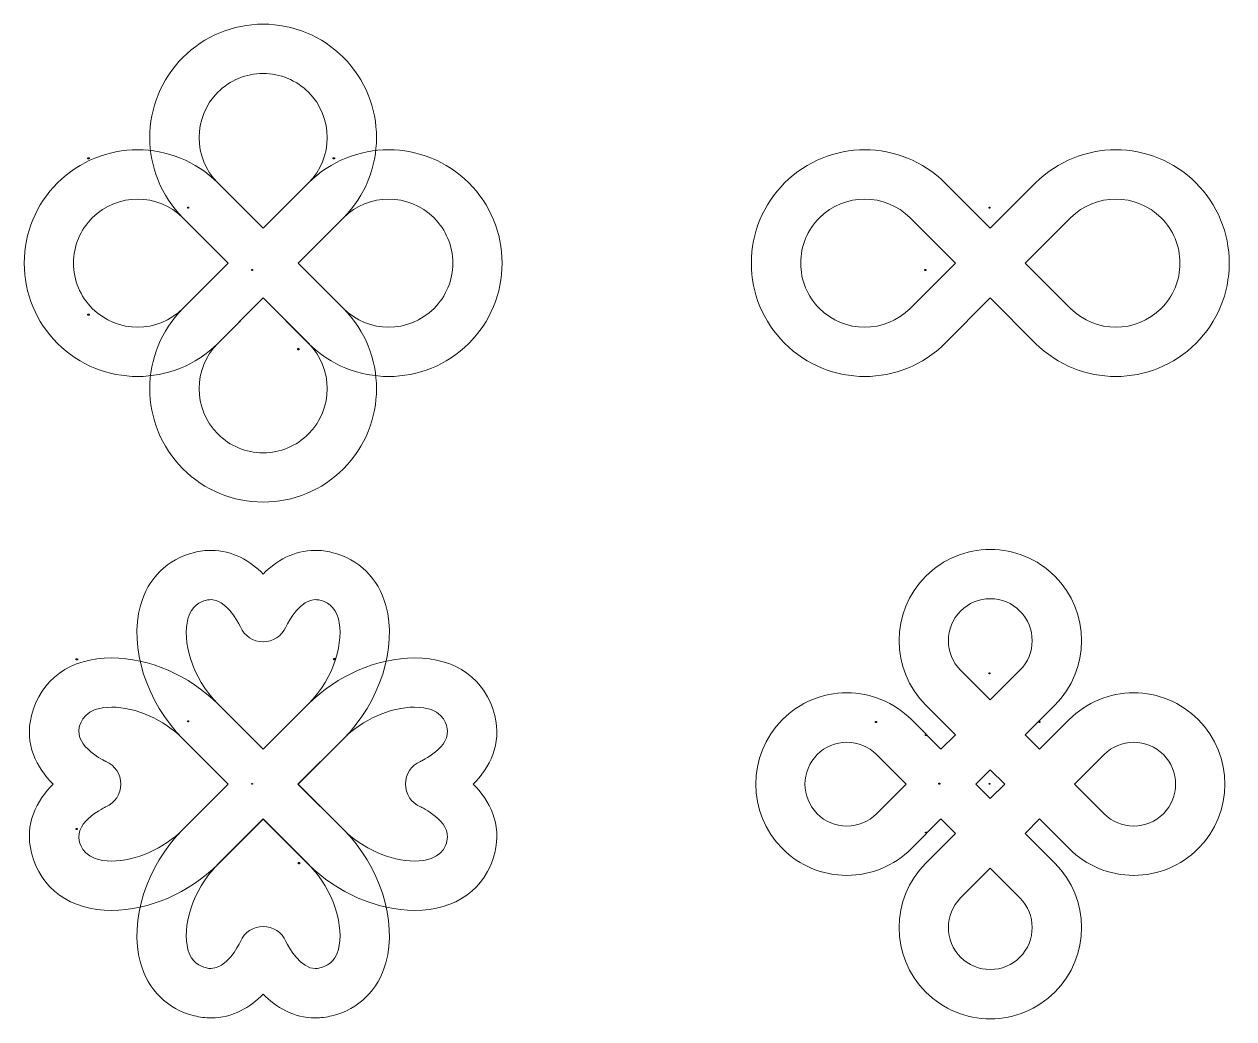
# Model space of a CAD drawing. Header units: millimetres. Extents: x -230 to 239, y -168 to 169.
# Drawn here: x -220.3 to 35.1, y -46.1 to 163.9 of the extents above; entities that cross this region are included whole.
import ezdxf

# ---------------------------------------------------------------- set-up
doc = ezdxf.new("R2010")
doc.units = ezdxf.units.MM
doc.header["$MEASUREMENT"] = 0
doc.header["$XCLIPFRAME"] = 0
doc.layers.add('Katman 1', color=7, linetype='Continuous')
picture_1 = doc.add_image_def('image1.bmp', size_in_pixel=(968, 968))
picture_2 = doc.add_image_def('image2.bmp', size_in_pixel=(968, 968))
picture_3 = doc.add_image_def('image3.bmp', size_in_pixel=(1241, 1035))
picture_4 = doc.add_image_def('image4.bmp', size_in_pixel=(1242, 1036))
picture_5 = doc.add_image_def('image5.bmp', size_in_pixel=(1242, 1036))
picture_6 = doc.add_image_def('image6.bmp', size_in_pixel=(1036, 1242))
picture_7 = doc.add_image_def('image7.bmp', size_in_pixel=(968, 968))
picture_8 = doc.add_image_def('image8.bmp', size_in_pixel=(968, 968))
picture_9 = doc.add_image_def('image15.bmp', size_in_pixel=(968, 968))
picture_10 = doc.add_image_def('image16.bmp', size_in_pixel=(968, 968))
picture_11 = doc.add_image_def('image17.bmp', size_in_pixel=(1412, 1225))
picture_12 = doc.add_image_def('image18.bmp', size_in_pixel=(1412, 1225))
picture_13 = doc.add_image_def('image19.bmp', size_in_pixel=(1412, 1225))
picture_14 = doc.add_image_def('image20.bmp', size_in_pixel=(1225, 1412))
picture_15 = doc.add_image_def('image47.bmp', size_in_pixel=(958, 958))
picture_16 = doc.add_image_def('image48.bmp', size_in_pixel=(958, 958))
picture_17 = doc.add_image_def('image49.bmp', size_in_pixel=(758, 758))
picture_18 = doc.add_image_def('image50.bmp', size_in_pixel=(758, 758))
picture_19 = doc.add_image_def('image51.bmp', size_in_pixel=(958, 958))
picture_20 = doc.add_image_def('image52.bmp', size_in_pixel=(958, 958))
picture_21 = doc.add_image_def('image53.bmp', size_in_pixel=(958, 958))
picture_22 = doc.add_image_def('image54.bmp', size_in_pixel=(958, 958))
picture_23 = doc.add_image_def('image55.bmp', size_in_pixel=(958, 958))
picture_24 = doc.add_image_def('image56.bmp', size_in_pixel=(958, 958))

msp = doc.modelspace()

# ---------------------------------------------------------------- linework, layer by layer
at = {"layer": 'Katman 1', "color": 250, "lineweight": 9}
for points, knots in [([(-162.48, 113.49), (-162.48, 113.49), (-152.91, 123.06), (-152.91, 123.06), (-152.91, 123.06), (-143.57, 132.4), (-143.57, 147.59), (-152.91, 156.93), (-152.91, 156.93), (-157.43, 161.46), (-163.45, 163.95), (-169.84, 163.95), (-169.84, 163.95), (-176.24, 163.95), (-182.25, 161.46), (-186.78, 156.93), (-186.78, 156.93), (-196.12, 147.59), (-196.12, 132.4), (-186.78, 123.06), (-186.78, 123.06), (-186.78, 123.06), (-177.21, 113.49), (-177.21, 113.49), (-177.21, 113.49), (-177.21, 113.49), (-186.78, 103.92), (-186.78, 103.92), (-186.78, 103.92), (-196.12, 94.58), (-196.12, 79.39), (-186.78, 70.05), (-186.78, 70.05), (-182.25, 65.52), (-176.24, 63.03), (-169.84, 63.03), (-169.84, 63.03), (-163.45, 63.03), (-157.43, 65.52), (-152.91, 70.05), (-152.91, 70.05), (-143.57, 79.39), (-143.57, 94.58), (-152.91, 103.92), (-152.91, 103.92), (-152.91, 103.92), (-162.48, 113.49), (-162.48, 113.49)], [0, 0, 0, 0, 0.076923, 0.076923, 0.076923, 0.076923, 0.153846, 0.153846, 0.153846, 0.153846, 0.230769, 0.230769, 0.230769, 0.230769, 0.307692, 0.307692, 0.307692, 0.307692, 0.384615, 0.384615, 0.384615, 0.384615, 0.461538, 0.461538, 0.461538, 0.461538, 0.538462, 0.538462, 0.538462, 0.538462, 0.615385, 0.615385, 0.615385, 0.615385, 0.692308, 0.692308, 0.692308, 0.692308, 0.769231, 0.769231, 0.769231, 0.769231, 0.846154, 0.846154, 0.846154, 0.846154, 1, 1, 1, 1]), ([(-179.42, 130.43), (-179.42, 130.43), (-179.42, 130.43), (-179.42, 130.43), (-179.42, 130.43), (-184.69, 135.7), (-184.69, 144.29), (-179.42, 149.57), (-179.42, 149.57), (-176.86, 152.13), (-173.46, 153.53), (-169.84, 153.53), (-169.84, 153.53), (-166.23, 153.53), (-162.83, 152.13), (-160.27, 149.57), (-160.27, 149.57), (-154.99, 144.29), (-154.99, 135.7), (-160.27, 130.42), (-160.27, 130.42), (-160.27, 130.42), (-169.84, 120.85), (-169.84, 120.85), (-169.84, 120.85), (-169.84, 120.85), (-179.42, 130.43), (-179.42, 130.43)], [0, 0, 0, 0, 0.125, 0.125, 0.125, 0.125, 0.25, 0.25, 0.25, 0.25, 0.375, 0.375, 0.375, 0.375, 0.5, 0.5, 0.5, 0.5, 0.625, 0.625, 0.625, 0.625, 0.75, 0.75, 0.75, 0.75, 1, 1, 1, 1]), ([(-169.84, 120.85), (-169.84, 120.85), (-179.41, 130.43), (-179.41, 130.43), (-179.41, 130.43), (-188.75, 139.76), (-203.95, 139.76), (-213.28, 130.42), (-213.28, 130.42), (-217.81, 125.9), (-220.3, 119.89), (-220.3, 113.49), (-220.3, 113.49), (-220.3, 107.09), (-217.81, 101.08), (-213.28, 96.55), (-213.28, 96.55), (-203.95, 87.22), (-188.75, 87.22), (-179.42, 96.55), (-179.42, 96.55), (-179.42, 96.55), (-169.84, 106.13), (-169.84, 106.13), (-169.84, 106.13), (-169.84, 106.13), (-160.27, 96.55), (-160.27, 96.55), (-160.27, 96.55), (-150.93, 87.22), (-135.74, 87.22), (-126.4, 96.55), (-126.4, 96.55), (-121.88, 101.08), (-119.39, 107.09), (-119.39, 113.49), (-119.39, 113.49), (-119.39, 119.89), (-121.88, 125.9), (-126.4, 130.42), (-126.4, 130.42), (-135.74, 139.76), (-150.93, 139.76), (-160.27, 130.43), (-160.27, 130.43), (-160.27, 130.43), (-169.84, 120.85), (-169.84, 120.85)], [0, 0, 0, 0, 0.076923, 0.076923, 0.076923, 0.076923, 0.153846, 0.153846, 0.153846, 0.153846, 0.230769, 0.230769, 0.230769, 0.230769, 0.307692, 0.307692, 0.307692, 0.307692, 0.384615, 0.384615, 0.384615, 0.384615, 0.461538, 0.461538, 0.461538, 0.461538, 0.538462, 0.538462, 0.538462, 0.538462, 0.615385, 0.615385, 0.615385, 0.615385, 0.692308, 0.692308, 0.692308, 0.692308, 0.769231, 0.769231, 0.769231, 0.769231, 0.846154, 0.846154, 0.846154, 0.846154, 1, 1, 1, 1]), ([(-16.28, 106.13), (-16.28, 106.13), (-6.71, 96.55), (-6.71, 96.55), (-6.71, 96.55), (2.63, 87.22), (17.83, 87.22), (27.17, 96.56), (27.17, 96.56), (31.69, 101.08), (34.18, 107.09), (34.18, 113.49), (34.18, 113.49), (34.18, 119.89), (31.69, 125.9), (27.16, 130.43), (27.16, 130.43), (17.83, 139.76), (2.63, 139.76), (-6.7, 130.43), (-6.7, 130.43), (-6.7, 130.43), (-16.28, 120.85), (-16.28, 120.85), (-16.28, 120.85), (-16.28, 120.85), (-25.85, 130.43), (-25.85, 130.43), (-25.85, 130.43), (-35.19, 139.76), (-50.38, 139.76), (-59.72, 130.43), (-59.72, 130.43), (-64.24, 125.9), (-66.73, 119.89), (-66.73, 113.49), (-66.73, 113.49), (-66.73, 107.09), (-64.24, 101.08), (-59.72, 96.56), (-59.72, 96.56), (-50.38, 87.22), (-35.19, 87.22), (-25.85, 96.55), (-25.85, 96.55), (-25.85, 96.55), (-16.28, 106.13), (-16.28, 106.13)], [0, 0, 0, 0, 0.076923, 0.076923, 0.076923, 0.076923, 0.153846, 0.153846, 0.153846, 0.153846, 0.230769, 0.230769, 0.230769, 0.230769, 0.307692, 0.307692, 0.307692, 0.307692, 0.384615, 0.384615, 0.384615, 0.384615, 0.461538, 0.461538, 0.461538, 0.461538, 0.538462, 0.538462, 0.538462, 0.538462, 0.615385, 0.615385, 0.615385, 0.615385, 0.692308, 0.692308, 0.692308, 0.692308, 0.769231, 0.769231, 0.769231, 0.769231, 0.846154, 0.846154, 0.846154, 0.846154, 1, 1, 1, 1]), ([(-16.28, 106.13), (-16.28, 106.13), (-6.71, 96.55), (-6.71, 96.55), (-6.71, 96.55), (2.63, 87.22), (17.83, 87.22), (27.17, 96.56), (27.17, 96.56), (31.69, 101.08), (34.18, 107.09), (34.18, 113.49), (34.18, 113.49), (34.18, 119.89), (31.69, 125.9), (27.16, 130.43), (27.16, 130.43), (17.83, 139.76), (2.63, 139.76), (-6.7, 130.43), (-6.7, 130.43), (-6.7, 130.43), (-16.28, 120.85), (-16.28, 120.85), (-16.28, 120.85), (-16.28, 120.85), (-25.85, 130.43), (-25.85, 130.43), (-25.85, 130.43), (-35.19, 139.76), (-50.38, 139.76), (-59.72, 130.43), (-59.72, 130.43), (-64.24, 125.9), (-66.73, 119.89), (-66.73, 113.49), (-66.73, 113.49), (-66.73, 107.09), (-64.24, 101.08), (-59.72, 96.56), (-59.72, 96.56), (-50.38, 87.22), (-35.19, 87.22), (-25.85, 96.55), (-25.85, 96.55), (-25.85, 96.55), (-16.28, 106.13), (-16.28, 106.13)], [0, 0, 0, 0, 0.076923, 0.076923, 0.076923, 0.076923, 0.153846, 0.153846, 0.153846, 0.153846, 0.230769, 0.230769, 0.230769, 0.230769, 0.307692, 0.307692, 0.307692, 0.307692, 0.384615, 0.384615, 0.384615, 0.384615, 0.461538, 0.461538, 0.461538, 0.461538, 0.538462, 0.538462, 0.538462, 0.538462, 0.615385, 0.615385, 0.615385, 0.615385, 0.692308, 0.692308, 0.692308, 0.692308, 0.769231, 0.769231, 0.769231, 0.769231, 0.846154, 0.846154, 0.846154, 0.846154, 1, 1, 1, 1]), ([(-186.78, 103.92), (-186.78, 103.92), (-186.78, 103.92), (-186.78, 103.92), (-186.78, 103.92), (-192.06, 98.64), (-200.64, 98.64), (-205.92, 103.92), (-205.92, 103.92), (-208.48, 106.47), (-209.89, 109.87), (-209.89, 113.49), (-209.89, 113.49), (-209.89, 117.11), (-208.48, 120.5), (-205.92, 123.06), (-205.92, 123.06), (-200.64, 128.34), (-192.06, 128.34), (-186.78, 123.06), (-186.78, 123.06), (-186.78, 123.06), (-177.21, 113.49), (-177.21, 113.49), (-177.21, 113.49), (-177.21, 113.49), (-186.78, 103.92), (-186.78, 103.92)], [0, 0, 0, 0, 0.125, 0.125, 0.125, 0.125, 0.25, 0.25, 0.25, 0.25, 0.375, 0.375, 0.375, 0.375, 0.5, 0.5, 0.5, 0.5, 0.625, 0.625, 0.625, 0.625, 0.75, 0.75, 0.75, 0.75, 1, 1, 1, 1]), ([(-133.76, 123.06), (-133.76, 123.06), (-133.76, 123.06), (-133.76, 123.06), (-133.76, 123.06), (-131.21, 120.5), (-129.8, 117.11), (-129.8, 113.49), (-129.8, 113.49), (-129.8, 109.87), (-131.21, 106.47), (-133.76, 103.92), (-133.76, 103.92), (-139.04, 98.64), (-147.63, 98.64), (-152.91, 103.92), (-152.91, 103.92), (-152.91, 103.92), (-161.8, 112.82), (-161.8, 112.82), (-161.8, 112.82), (-161.8, 112.82), (-162.48, 113.49), (-162.48, 113.49), (-162.48, 113.49), (-162.48, 113.49), (-152.91, 123.06), (-152.91, 123.06), (-152.91, 123.06), (-147.63, 128.34), (-139.04, 128.34), (-133.76, 123.06)], [0, 0, 0, 0, 0.111111, 0.111111, 0.111111, 0.111111, 0.222222, 0.222222, 0.222222, 0.222222, 0.333333, 0.333333, 0.333333, 0.333333, 0.444444, 0.444444, 0.444444, 0.444444, 0.555556, 0.555556, 0.555556, 0.555556, 0.666667, 0.666667, 0.666667, 0.666667, 0.777778, 0.777778, 0.777778, 0.777778, 1, 1, 1, 1]), ([(-52.36, 103.92), (-52.36, 103.92), (-52.36, 103.92), (-52.36, 103.92), (-52.36, 103.92), (-54.91, 106.48), (-56.32, 109.87), (-56.32, 113.49), (-56.32, 113.49), (-56.32, 117.11), (-54.91, 120.51), (-52.36, 123.06), (-52.36, 123.06), (-47.08, 128.34), (-38.49, 128.34), (-33.21, 123.06), (-33.21, 123.06), (-33.21, 123.06), (-24.32, 114.16), (-24.32, 114.16), (-24.32, 114.16), (-24.32, 114.16), (-23.64, 113.49), (-23.64, 113.49), (-23.64, 113.49), (-23.64, 113.49), (-33.21, 103.92), (-33.21, 103.92), (-33.21, 103.92), (-38.49, 98.64), (-47.08, 98.64), (-52.36, 103.92)], [0, 0, 0, 0, 0.111111, 0.111111, 0.111111, 0.111111, 0.222222, 0.222222, 0.222222, 0.222222, 0.333333, 0.333333, 0.333333, 0.333333, 0.444444, 0.444444, 0.444444, 0.444444, 0.555556, 0.555556, 0.555556, 0.555556, 0.666667, 0.666667, 0.666667, 0.666667, 0.777778, 0.777778, 0.777778, 0.777778, 1, 1, 1, 1]), ([(-52.36, 103.92), (-52.36, 103.92), (-52.36, 103.92), (-52.36, 103.92), (-52.36, 103.92), (-54.91, 106.48), (-56.32, 109.87), (-56.32, 113.49), (-56.32, 113.49), (-56.32, 117.11), (-54.91, 120.51), (-52.36, 123.06), (-52.36, 123.06), (-47.08, 128.34), (-38.49, 128.34), (-33.21, 123.06), (-33.21, 123.06), (-33.21, 123.06), (-24.32, 114.16), (-24.32, 114.16), (-24.32, 114.16), (-24.32, 114.16), (-23.64, 113.49), (-23.64, 113.49), (-23.64, 113.49), (-23.64, 113.49), (-33.21, 103.92), (-33.21, 103.92), (-33.21, 103.92), (-38.49, 98.64), (-47.08, 98.64), (-52.36, 103.92)], [0, 0, 0, 0, 0.111111, 0.111111, 0.111111, 0.111111, 0.222222, 0.222222, 0.222222, 0.222222, 0.333333, 0.333333, 0.333333, 0.333333, 0.444444, 0.444444, 0.444444, 0.444444, 0.555556, 0.555556, 0.555556, 0.555556, 0.666667, 0.666667, 0.666667, 0.666667, 0.777778, 0.777778, 0.777778, 0.777778, 1, 1, 1, 1]), ([(0.66, 123.06), (0.66, 123.06), (0.66, 123.06), (0.66, 123.06), (0.66, 123.06), (5.94, 128.34), (14.52, 128.34), (19.8, 123.06), (19.8, 123.06), (22.36, 120.51), (23.77, 117.11), (23.77, 113.49), (23.77, 113.49), (23.77, 109.87), (22.36, 106.48), (19.8, 103.92), (19.8, 103.92), (14.52, 98.64), (5.94, 98.64), (0.66, 103.92), (0.66, 103.92), (0.66, 103.92), (-8.91, 113.49), (-8.91, 113.49), (-8.91, 113.49), (-8.91, 113.49), (0.66, 123.06), (0.66, 123.06)], [0, 0, 0, 0, 0.125, 0.125, 0.125, 0.125, 0.25, 0.25, 0.25, 0.25, 0.375, 0.375, 0.375, 0.375, 0.5, 0.5, 0.5, 0.5, 0.625, 0.625, 0.625, 0.625, 0.75, 0.75, 0.75, 0.75, 1, 1, 1, 1]), ([(0.66, 123.06), (0.66, 123.06), (0.66, 123.06), (0.66, 123.06), (0.66, 123.06), (5.94, 128.34), (14.52, 128.34), (19.8, 123.06), (19.8, 123.06), (22.36, 120.51), (23.77, 117.11), (23.77, 113.49), (23.77, 113.49), (23.77, 109.87), (22.36, 106.48), (19.8, 103.92), (19.8, 103.92), (14.52, 98.64), (5.94, 98.64), (0.66, 103.92), (0.66, 103.92), (0.66, 103.92), (-8.91, 113.49), (-8.91, 113.49), (-8.91, 113.49), (-8.91, 113.49), (0.66, 123.06), (0.66, 123.06)], [0, 0, 0, 0, 0.125, 0.125, 0.125, 0.125, 0.25, 0.25, 0.25, 0.25, 0.375, 0.375, 0.375, 0.375, 0.5, 0.5, 0.5, 0.5, 0.625, 0.625, 0.625, 0.625, 0.75, 0.75, 0.75, 0.75, 1, 1, 1, 1]), ([(-160.27, 77.41), (-160.27, 77.41), (-160.27, 77.41), (-160.27, 77.41), (-160.27, 77.41), (-162.83, 74.85), (-166.23, 73.45), (-169.84, 73.45), (-169.84, 73.45), (-173.46, 73.45), (-176.86, 74.85), (-179.42, 77.41), (-179.42, 77.41), (-184.69, 82.69), (-184.69, 91.28), (-179.42, 96.55), (-179.42, 96.55), (-179.42, 96.55), (-170.52, 105.45), (-170.52, 105.45), (-170.52, 105.45), (-170.52, 105.45), (-169.84, 106.13), (-169.84, 106.13), (-169.84, 106.13), (-169.84, 106.13), (-160.27, 96.56), (-160.27, 96.56), (-160.27, 96.56), (-154.99, 91.28), (-154.99, 82.69), (-160.27, 77.41)], [0, 0, 0, 0, 0.111111, 0.111111, 0.111111, 0.111111, 0.222222, 0.222222, 0.222222, 0.222222, 0.333333, 0.333333, 0.333333, 0.333333, 0.444444, 0.444444, 0.444444, 0.444444, 0.555556, 0.555556, 0.555556, 0.555556, 0.666667, 0.666667, 0.666667, 0.666667, 0.777778, 0.777778, 0.777778, 0.777778, 1, 1, 1, 1]), ([(-162.47, 3.47), (-162.47, 3.47), (-152.9, 13.05), (-152.9, 13.05), (-152.9, 13.05), (-145.17, 20.78), (-141.48, 32.34), (-143.93, 41.17), (-143.93, 41.17), (-145.53, 46.98), (-149.58, 50.96), (-155.32, 52.4), (-155.32, 52.4), (-156.49, 52.7), (-157.68, 52.84), (-158.84, 52.84), (-158.84, 52.84), (-163.4, 52.84), (-167.11, 50.6), (-169.84, 47.83), (-169.84, 47.83), (-172.58, 50.6), (-176.28, 52.84), (-180.84, 52.84), (-180.84, 52.84), (-182.01, 52.84), (-183.2, 52.7), (-184.37, 52.4), (-184.37, 52.4), (-190.11, 50.96), (-194.15, 46.98), (-195.76, 41.17), (-195.76, 41.17), (-198.21, 32.34), (-194.51, 20.78), (-186.79, 13.05), (-186.79, 13.05), (-186.79, 13.05), (-177.21, 3.47), (-177.21, 3.47), (-177.21, 3.47), (-177.21, 3.47), (-186.79, -6.1), (-186.79, -6.1), (-186.79, -6.1), (-194.51, -13.83), (-198.21, -25.39), (-195.76, -34.23), (-195.76, -34.23), (-194.15, -40.03), (-190.11, -44.02), (-184.37, -45.45), (-184.37, -45.45), (-183.2, -45.75), (-182.01, -45.9), (-180.84, -45.9), (-180.84, -45.9), (-176.28, -45.9), (-172.58, -43.65), (-169.84, -40.88), (-169.84, -40.88), (-167.11, -43.65), (-163.4, -45.9), (-158.84, -45.9), (-158.84, -45.9), (-157.68, -45.9), (-156.49, -45.75), (-155.32, -45.45), (-155.32, -45.45), (-149.58, -44.02), (-145.53, -40.03), (-143.93, -34.23), (-143.93, -34.23), (-141.48, -25.39), (-145.17, -13.83), (-152.9, -6.1), (-152.9, -6.1), (-152.9, -6.1), (-162.47, 3.47), (-162.47, 3.47)], [0, 0, 0, 0, 0.047619, 0.047619, 0.047619, 0.047619, 0.095238, 0.095238, 0.095238, 0.095238, 0.142857, 0.142857, 0.142857, 0.142857, 0.190476, 0.190476, 0.190476, 0.190476, 0.238095, 0.238095, 0.238095, 0.238095, 0.285714, 0.285714, 0.285714, 0.285714, 0.333333, 0.333333, 0.333333, 0.333333, 0.380952, 0.380952, 0.380952, 0.380952, 0.428571, 0.428571, 0.428571, 0.428571, 0.47619, 0.47619, 0.47619, 0.47619, 0.52381, 0.52381, 0.52381, 0.52381, 0.571429, 0.571429, 0.571429, 0.571429, 0.619048, 0.619048, 0.619048, 0.619048, 0.666667, 0.666667, 0.666667, 0.666667, 0.714286, 0.714286, 0.714286, 0.714286, 0.761905, 0.761905, 0.761905, 0.761905, 0.809524, 0.809524, 0.809524, 0.809524, 0.857143, 0.857143, 0.857143, 0.857143, 0.904762, 0.904762, 0.904762, 0.904762, 1, 1, 1, 1]), ([(-16.28, -46.08), (-21.42, -46.08), (-26.26, -44.08), (-29.9, -40.44), (-29.9, -40.44), (-37.41, -32.93), (-37.41, -20.71), (-29.9, -13.2), (-29.9, -13.2), (-29.9, -13.2), (-23.64, -6.94), (-23.64, -6.94), (-23.64, -6.94), (-23.64, -6.94), (-26.69, -3.89), (-26.69, -3.89), (-26.69, -3.89), (-26.69, -3.89), (-32.95, -10.15), (-32.95, -10.15), (-32.95, -10.15), (-36.59, -13.79), (-41.43, -15.79), (-46.57, -15.79), (-46.57, -15.79), (-51.72, -15.79), (-56.55, -13.79), (-60.19, -10.15), (-60.19, -10.15), (-67.7, -2.64), (-67.7, 9.58), (-60.19, 17.09), (-60.19, 17.09), (-56.55, 20.73), (-51.71, 22.74), (-46.57, 22.74), (-46.57, 22.74), (-41.42, 22.74), (-36.59, 20.73), (-32.95, 17.1), (-32.95, 17.1), (-32.95, 17.1), (-26.69, 10.84), (-26.69, 10.84), (-26.69, 10.84), (-26.69, 10.84), (-23.64, 13.89), (-23.64, 13.89), (-23.64, 13.89), (-23.64, 13.89), (-29.9, 20.15), (-29.9, 20.15), (-29.9, 20.15), (-37.41, 27.66), (-37.41, 39.88), (-29.9, 47.39), (-29.9, 47.39), (-26.26, 51.03), (-21.42, 53.03), (-16.28, 53.03), (-16.28, 53.03), (-11.13, 53.03), (-6.29, 51.03), (-2.66, 47.39), (-2.66, 47.39), (4.86, 39.88), (4.86, 27.66), (-2.65, 20.15), (-2.65, 20.15), (-2.65, 20.15), (-8.91, 13.89), (-8.91, 13.89), (-8.91, 13.89), (-8.91, 13.89), (-5.87, 10.84), (-5.87, 10.84), (-5.87, 10.84), (-5.87, 10.84), (0.39, 17.1), (0.39, 17.1), (0.39, 17.1), (4.03, 20.73), (8.87, 22.74), (14.02, 22.74), (14.02, 22.74), (19.16, 22.74), (24, 20.73), (27.64, 17.09), (27.64, 17.09), (35.15, 9.58), (35.15, -2.64), (27.64, -10.15), (27.64, -10.15), (24, -13.79), (19.16, -15.79), (14.02, -15.79), (14.02, -15.79), (8.87, -15.79), (4.03, -13.79), (0.39, -10.15), (0.39, -10.15), (0.39, -10.15), (-5.86, -3.89), (-5.86, -3.89), (-5.86, -3.89), (-5.86, -3.89), (-8.91, -6.94), (-8.91, -6.94), (-8.91, -6.94), (-8.91, -6.94), (-2.65, -13.2), (-2.65, -13.2), (-2.65, -13.2), (4.86, -20.71), (4.86, -32.93), (-2.66, -40.44), (-2.66, -40.44), (-6.29, -44.08), (-11.13, -46.08), (-16.28, -46.08)], [0, 0, 0, 0, 0.032258, 0.032258, 0.032258, 0.032258, 0.064516, 0.064516, 0.064516, 0.064516, 0.096774, 0.096774, 0.096774, 0.096774, 0.129032, 0.129032, 0.129032, 0.129032, 0.16129, 0.16129, 0.16129, 0.16129, 0.193548, 0.193548, 0.193548, 0.193548, 0.225806, 0.225806, 0.225806, 0.225806, 0.258065, 0.258065, 0.258065, 0.258065, 0.290323, 0.290323, 0.290323, 0.290323, 0.322581, 0.322581, 0.322581, 0.322581, 0.354839, 0.354839, 0.354839, 0.354839, 0.387097, 0.387097, 0.387097, 0.387097, 0.419355, 0.419355, 0.419355, 0.419355, 0.451613, 0.451613, 0.451613, 0.451613, 0.483871, 0.483871, 0.483871, 0.483871, 0.516129, 0.516129, 0.516129, 0.516129, 0.548387, 0.548387, 0.548387, 0.548387, 0.580645, 0.580645, 0.580645, 0.580645, 0.612903, 0.612903, 0.612903, 0.612903, 0.645161, 0.645161, 0.645161, 0.645161, 0.677419, 0.677419, 0.677419, 0.677419, 0.709677, 0.709677, 0.709677, 0.709677, 0.741935, 0.741935, 0.741935, 0.741935, 0.774194, 0.774194, 0.774194, 0.774194, 0.806452, 0.806452, 0.806452, 0.806452, 0.83871, 0.83871, 0.83871, 0.83871, 0.870968, 0.870968, 0.870968, 0.870968, 0.903226, 0.903226, 0.903226, 0.903226, 0.935484, 0.935484, 0.935484, 0.935484, 1, 1, 1, 1]), ([(-179.42, 20.41), (-179.42, 20.41), (-179.42, 20.41), (-179.42, 20.41), (-179.42, 20.41), (-184.95, 25.94), (-186.97, 33.9), (-185.73, 38.39), (-185.73, 38.39), (-184.94, 41.22), (-183.13, 41.98), (-181.84, 42.3), (-181.84, 42.3), (-181.49, 42.39), (-181.16, 42.43), (-180.84, 42.43), (-180.84, 42.43), (-177.85, 42.43), (-175.28, 38.15), (-174.63, 36.67), (-174.63, 36.67), (-173.81, 34.77), (-171.94, 33.54), (-169.87, 33.53), (-169.87, 33.53), (-167.78, 33.49), (-165.9, 34.75), (-165.07, 36.65), (-165.07, 36.65), (-164.41, 38.15), (-161.84, 42.43), (-158.84, 42.43), (-158.84, 42.43), (-158.53, 42.43), (-158.19, 42.39), (-157.85, 42.3), (-157.85, 42.3), (-156.55, 41.98), (-154.74, 41.22), (-153.96, 38.39), (-153.96, 38.39), (-152.72, 33.9), (-154.73, 25.94), (-160.26, 20.41), (-160.26, 20.41), (-160.26, 20.41), (-169.84, 10.83), (-169.84, 10.83), (-169.84, 10.83), (-169.84, 10.83), (-179.42, 20.41), (-179.42, 20.41)], [0, 0, 0, 0, 0.071429, 0.071429, 0.071429, 0.071429, 0.142857, 0.142857, 0.142857, 0.142857, 0.214286, 0.214286, 0.214286, 0.214286, 0.285714, 0.285714, 0.285714, 0.285714, 0.357143, 0.357143, 0.357143, 0.357143, 0.428571, 0.428571, 0.428571, 0.428571, 0.5, 0.5, 0.5, 0.5, 0.571429, 0.571429, 0.571429, 0.571429, 0.642857, 0.642857, 0.642857, 0.642857, 0.714286, 0.714286, 0.714286, 0.714286, 0.785714, 0.785714, 0.785714, 0.785714, 0.857143, 0.857143, 0.857143, 0.857143, 1, 1, 1, 1]), ([(-16.28, 42.62), (-16.28, 42.62), (-16.28, 42.62), (-16.28, 42.62), (-16.28, 42.62), (-18.64, 42.62), (-20.86, 41.7), (-22.54, 40.03), (-22.54, 40.03), (-25.99, 36.57), (-25.99, 30.96), (-22.54, 27.51), (-22.54, 27.51), (-22.54, 27.51), (-16.28, 21.25), (-16.28, 21.25), (-16.28, 21.25), (-16.28, 21.25), (-10.02, 27.51), (-10.02, 27.51), (-10.02, 27.51), (-6.57, 30.96), (-6.57, 36.57), (-10.02, 40.03), (-10.02, 40.03), (-11.69, 41.7), (-13.91, 42.62), (-16.28, 42.62)], [0, 0, 0, 0, 0.125, 0.125, 0.125, 0.125, 0.25, 0.25, 0.25, 0.25, 0.375, 0.375, 0.375, 0.375, 0.5, 0.5, 0.5, 0.5, 0.625, 0.625, 0.625, 0.625, 0.75, 0.75, 0.75, 0.75, 1, 1, 1, 1]), ([(-120.92, 18), (-122.82, 25.6), (-129.15, 30.13), (-137.86, 30.13), (-137.86, 30.13), (-145.69, 30.13), (-154.28, 26.41), (-160.27, 20.42), (-160.27, 20.42), (-160.27, 20.42), (-169.84, 10.84), (-169.84, 10.84), (-169.84, 10.84), (-169.84, 10.84), (-179.42, 20.42), (-179.42, 20.42), (-179.42, 20.42), (-185.41, 26.41), (-194, 30.13), (-201.83, 30.13), (-201.83, 30.13), (-210.54, 30.13), (-216.87, 25.6), (-218.77, 18), (-218.77, 18), (-220.31, 11.85), (-217.66, 6.91), (-214.18, 3.47), (-214.18, 3.47), (-217.66, 0.04), (-220.31, -4.9), (-218.77, -11.05), (-218.77, -11.05), (-216.87, -18.65), (-210.54, -23.19), (-201.83, -23.19), (-201.83, -23.19), (-201.83, -23.19), (-201.83, -23.19), (-201.83, -23.19), (-201.83, -23.19), (-194, -23.19), (-185.41, -19.46), (-179.42, -13.47), (-179.42, -13.47), (-179.42, -13.47), (-169.84, -3.9), (-169.84, -3.9), (-169.84, -3.9), (-169.84, -3.9), (-160.27, -13.47), (-160.27, -13.47), (-160.27, -13.47), (-154.28, -19.46), (-145.69, -23.19), (-137.86, -23.19), (-137.86, -23.19), (-129.15, -23.19), (-122.82, -18.65), (-120.92, -11.05), (-120.92, -11.05), (-119.38, -4.9), (-122.03, 0.04), (-125.5, 3.47), (-125.5, 3.47), (-122.03, 6.91), (-119.38, 11.85), (-120.92, 18)], [0, 0, 0, 0, 0.055556, 0.055556, 0.055556, 0.055556, 0.111111, 0.111111, 0.111111, 0.111111, 0.166667, 0.166667, 0.166667, 0.166667, 0.222222, 0.222222, 0.222222, 0.222222, 0.277778, 0.277778, 0.277778, 0.277778, 0.333333, 0.333333, 0.333333, 0.333333, 0.388889, 0.388889, 0.388889, 0.388889, 0.444444, 0.444444, 0.444444, 0.444444, 0.5, 0.5, 0.5, 0.5, 0.555556, 0.555556, 0.555556, 0.555556, 0.611111, 0.611111, 0.611111, 0.611111, 0.666667, 0.666667, 0.666667, 0.666667, 0.722222, 0.722222, 0.722222, 0.722222, 0.777778, 0.777778, 0.777778, 0.777778, 0.833333, 0.833333, 0.833333, 0.833333, 0.888889, 0.888889, 0.888889, 0.888889, 1, 1, 1, 1]), ([(-186.78, -6.11), (-186.78, -6.11), (-186.78, -6.11), (-186.78, -6.11), (-186.78, -6.11), (-190.83, -10.16), (-196.74, -12.77), (-201.83, -12.77), (-201.83, -12.77), (-207.61, -12.77), (-208.41, -9.57), (-208.67, -8.52), (-208.67, -8.52), (-209.72, -4.32), (-203.08, -1.33), (-203.04, -1.31), (-203.04, -1.31), (-201.13, -0.49), (-199.89, 1.39), (-199.89, 3.47), (-199.89, 3.47), (-199.89, 5.56), (-201.13, 7.44), (-203.04, 8.26), (-203.04, 8.26), (-203.11, 8.29), (-209.71, 11.32), (-208.67, 15.47), (-208.67, 15.47), (-208.41, 16.52), (-207.61, 19.72), (-201.83, 19.72), (-201.83, 19.72), (-196.74, 19.72), (-190.83, 17.1), (-186.78, 13.05), (-186.78, 13.05), (-186.78, 13.05), (-177.2, 3.47), (-177.2, 3.47), (-177.2, 3.47), (-177.2, 3.47), (-186.78, -6.11), (-186.78, -6.11)], [0, 0, 0, 0, 0.083333, 0.083333, 0.083333, 0.083333, 0.166667, 0.166667, 0.166667, 0.166667, 0.25, 0.25, 0.25, 0.25, 0.333333, 0.333333, 0.333333, 0.333333, 0.416667, 0.416667, 0.416667, 0.416667, 0.5, 0.5, 0.5, 0.5, 0.583333, 0.583333, 0.583333, 0.583333, 0.666667, 0.666667, 0.666667, 0.666667, 0.75, 0.75, 0.75, 0.75, 0.833333, 0.833333, 0.833333, 0.833333, 1, 1, 1, 1]), ([(-136.64, -1.31), (-136.64, -1.31), (-136.64, -1.31), (-136.64, -1.31), (-136.64, -1.31), (-136.58, -1.34), (-129.98, -4.37), (-131.02, -8.52), (-131.02, -8.52), (-131.28, -9.57), (-132.08, -12.77), (-137.86, -12.77), (-137.86, -12.77), (-142.95, -12.77), (-148.86, -10.16), (-152.91, -6.11), (-152.91, -6.11), (-152.91, -6.11), (-162.49, 3.47), (-162.49, 3.47), (-162.49, 3.47), (-162.49, 3.47), (-152.91, 13.05), (-152.91, 13.05), (-152.91, 13.05), (-148.86, 17.1), (-142.95, 19.72), (-137.86, 19.72), (-137.86, 19.72), (-132.08, 19.72), (-131.28, 16.52), (-131.02, 15.47), (-131.02, 15.47), (-129.96, 11.27), (-136.6, 8.28), (-136.64, 8.26), (-136.64, 8.26), (-138.56, 7.44), (-139.8, 5.56), (-139.8, 3.47), (-139.8, 3.47), (-139.8, 1.39), (-138.56, -0.49), (-136.64, -1.31)], [0, 0, 0, 0, 0.083333, 0.083333, 0.083333, 0.083333, 0.166667, 0.166667, 0.166667, 0.166667, 0.25, 0.25, 0.25, 0.25, 0.333333, 0.333333, 0.333333, 0.333333, 0.416667, 0.416667, 0.416667, 0.416667, 0.5, 0.5, 0.5, 0.5, 0.583333, 0.583333, 0.583333, 0.583333, 0.666667, 0.666667, 0.666667, 0.666667, 0.75, 0.75, 0.75, 0.75, 0.833333, 0.833333, 0.833333, 0.833333, 1, 1, 1, 1]), ([(-46.57, 12.32), (-46.57, 12.32), (-46.57, 12.32), (-46.57, 12.32), (-46.57, 12.32), (-48.93, 12.32), (-51.16, 11.4), (-52.83, 9.73), (-52.83, 9.73), (-56.28, 6.28), (-56.28, 0.67), (-52.83, -2.79), (-52.83, -2.79), (-51.16, -4.46), (-48.93, -5.38), (-46.57, -5.38), (-46.57, -5.38), (-44.21, -5.38), (-41.98, -4.46), (-40.31, -2.79), (-40.31, -2.79), (-40.31, -2.79), (-34.05, 3.47), (-34.05, 3.47), (-34.05, 3.47), (-34.05, 3.47), (-40.31, 9.73), (-40.31, 9.73), (-40.31, 9.73), (-41.98, 11.4), (-44.2, 12.32), (-46.57, 12.32)], [0, 0, 0, 0, 0.111111, 0.111111, 0.111111, 0.111111, 0.222222, 0.222222, 0.222222, 0.222222, 0.333333, 0.333333, 0.333333, 0.333333, 0.444444, 0.444444, 0.444444, 0.444444, 0.555556, 0.555556, 0.555556, 0.555556, 0.666667, 0.666667, 0.666667, 0.666667, 0.777778, 0.777778, 0.777778, 0.777778, 1, 1, 1, 1]), ([(1.5, 3.47), (1.5, 3.47), (1.5, 3.47), (1.5, 3.47), (1.5, 3.47), (1.5, 3.47), (7.76, -2.79), (7.76, -2.79), (7.76, -2.79), (9.43, -4.46), (11.65, -5.38), (14.02, -5.38), (14.02, -5.38), (16.38, -5.38), (18.6, -4.46), (20.28, -2.79), (20.28, -2.79), (23.72, 0.67), (23.72, 6.28), (20.27, 9.73), (20.27, 9.73), (18.6, 11.4), (16.38, 12.32), (14.02, 12.32), (14.02, 12.32), (11.65, 12.32), (9.43, 11.4), (7.76, 9.73), (7.76, 9.73), (7.76, 9.73), (1.5, 3.47), (1.5, 3.47)], [0, 0, 0, 0, 0.111111, 0.111111, 0.111111, 0.111111, 0.222222, 0.222222, 0.222222, 0.222222, 0.333333, 0.333333, 0.333333, 0.333333, 0.444444, 0.444444, 0.444444, 0.444444, 0.555556, 0.555556, 0.555556, 0.555556, 0.666667, 0.666667, 0.666667, 0.666667, 0.777778, 0.777778, 0.777778, 0.777778, 1, 1, 1, 1]), ([(-19.33, 3.47), (-19.33, 3.47), (-19.33, 3.47), (-19.33, 3.47), (-19.33, 3.47), (-19.33, 3.47), (-16.28, 0.42), (-16.28, 0.42), (-16.28, 0.42), (-16.28, 0.42), (-13.23, 3.47), (-13.23, 3.47), (-13.23, 3.47), (-13.23, 3.47), (-16.28, 6.52), (-16.28, 6.52), (-16.28, 6.52), (-16.28, 6.52), (-19.33, 3.47), (-19.33, 3.47)], [0, 0, 0, 0, 0.166667, 0.166667, 0.166667, 0.166667, 0.333333, 0.333333, 0.333333, 0.333333, 0.5, 0.5, 0.5, 0.5, 0.666667, 0.666667, 0.666667, 0.666667, 1, 1, 1, 1]), ([(-153.96, -31.45), (-153.96, -31.45), (-153.96, -31.45), (-153.96, -31.45), (-153.96, -31.45), (-154.74, -34.27), (-156.55, -35.03), (-157.85, -35.35), (-157.85, -35.35), (-158.19, -35.44), (-158.53, -35.48), (-158.84, -35.48), (-158.84, -35.48), (-161.84, -35.48), (-164.41, -31.2), (-165.06, -29.73), (-165.06, -29.73), (-165.88, -27.81), (-167.76, -26.57), (-169.84, -26.57), (-169.84, -26.57), (-169.84, -26.57), (-169.84, -26.57), (-169.84, -26.57), (-169.84, -26.57), (-171.93, -26.57), (-173.81, -27.81), (-174.63, -29.73), (-174.63, -29.73), (-175.12, -30.87), (-177.76, -35.48), (-180.84, -35.48), (-180.84, -35.48), (-181.16, -35.48), (-181.49, -35.44), (-181.84, -35.35), (-181.84, -35.35), (-183.13, -35.03), (-184.94, -34.27), (-185.73, -31.45), (-185.73, -31.45), (-186.97, -26.95), (-184.95, -18.99), (-179.42, -13.46), (-179.42, -13.46), (-179.42, -13.46), (-169.84, -3.88), (-169.84, -3.88), (-169.84, -3.88), (-169.84, -3.88), (-160.26, -13.46), (-160.26, -13.46), (-160.26, -13.46), (-154.73, -18.99), (-152.72, -26.95), (-153.96, -31.45)], [0, 0, 0, 0, 0.066667, 0.066667, 0.066667, 0.066667, 0.133333, 0.133333, 0.133333, 0.133333, 0.2, 0.2, 0.2, 0.2, 0.266667, 0.266667, 0.266667, 0.266667, 0.333333, 0.333333, 0.333333, 0.333333, 0.4, 0.4, 0.4, 0.4, 0.466667, 0.466667, 0.466667, 0.466667, 0.533333, 0.533333, 0.533333, 0.533333, 0.6, 0.6, 0.6, 0.6, 0.666667, 0.666667, 0.666667, 0.666667, 0.733333, 0.733333, 0.733333, 0.733333, 0.8, 0.8, 0.8, 0.8, 0.866667, 0.866667, 0.866667, 0.866667, 1, 1, 1, 1]), ([(-16.28, -14.3), (-16.28, -14.3), (-16.28, -14.3), (-16.28, -14.3), (-16.28, -14.3), (-16.28, -14.3), (-22.54, -20.56), (-22.54, -20.56), (-22.54, -20.56), (-25.99, -24.01), (-25.99, -29.63), (-22.54, -33.08), (-22.54, -33.08), (-20.86, -34.75), (-18.64, -35.67), (-16.28, -35.67), (-16.28, -35.67), (-13.91, -35.67), (-11.69, -34.75), (-10.02, -33.08), (-10.02, -33.08), (-6.57, -29.63), (-6.57, -24.01), (-10.02, -20.56), (-10.02, -20.56), (-10.02, -20.56), (-16.28, -14.3), (-16.28, -14.3)], [0, 0, 0, 0, 0.125, 0.125, 0.125, 0.125, 0.25, 0.25, 0.25, 0.25, 0.375, 0.375, 0.375, 0.375, 0.5, 0.5, 0.5, 0.5, 0.625, 0.625, 0.625, 0.625, 0.75, 0.75, 0.75, 0.75, 1, 1, 1, 1])]:
    msp.add_open_spline(points, degree=3, knots=knots, dxfattribs=at)

# ---------------------------------------------------------------- pictures from other files: only their frames are drawn
at = {"layer": 'Katman 1', "color": 250}
image = msp.add_image(picture_5, insert=(-204.01, 123.04), size_in_units=(17.25, 14.39), dxfattribs=at)
image.set_boundary_path([(-204, 123), (-186.8, 137.4)])
image.dxf.flags = 3
image = msp.add_image(picture_3, insert=(-152.92, 123.05), size_in_units=(17.24, 14.38), dxfattribs=at)
image.set_boundary_path([(-152.9, 123), (-135.7, 137.4)])
image.dxf.flags = 3
image = msp.add_image(picture_1, insert=(-183.24, 113.44), size_in_units=(13.44, 13.44), dxfattribs=at)
image.set_boundary_path([(-183.2, 113.4), (-169.8, 126.9)])
image.dxf.flags = 3
image = msp.add_image(picture_7, insert=(-16.33, 113.44), size_in_units=(13.44, 13.44), dxfattribs=at)
image.set_boundary_path([(-16.3, 113.4), (-2.9, 126.9)])
image.dxf.flags = 3
image = msp.add_image(picture_2, insert=(-169.9, 100.09), size_in_units=(13.44, 13.44), dxfattribs=at)
image.set_boundary_path([(-169.9, 100.1), (-156.4, 113.5)])
image.dxf.flags = 3
image = msp.add_image(picture_8, insert=(-29.68, 100.09), size_in_units=(13.44, 13.44), dxfattribs=at)
image.set_boundary_path([(-29.7, 100.1), (-16.2, 113.5)])
image.dxf.flags = 3
image = msp.add_image(picture_4, insert=(-204.01, 89.54), size_in_units=(17.25, 14.39), dxfattribs=at)
image.set_boundary_path([(-204, 89.5), (-186.8, 104)])
image.dxf.flags = 3
image = msp.add_image(picture_6, insert=(-160.29, 79.31), size_in_units=(14.39, 17.25), dxfattribs=at)
image.set_boundary_path([(-160.3, 79.3), (-145.9, 96.6)])
image.dxf.flags = 3
image = msp.add_image(picture_12, insert=(-206.49, 13.14), size_in_units=(19.61, 17.01), dxfattribs=at)
image.set_boundary_path([(-206.5, 13.1), (-186.9, 30.2)])
image.dxf.flags = 3
image = msp.add_image(picture_11, insert=(-152.81, 13.15), size_in_units=(19.61, 17.01), dxfattribs=at)
image.set_boundary_path([(-152.8, 13.1), (-133.2, 30.2)])
image.dxf.flags = 3
image = msp.add_image(picture_15, insert=(-16.33, 13.84), size_in_units=(13.31, 13.31), dxfattribs=at)
image.set_boundary_path([(-16.3, 13.8), (-3, 27.2)])
image.dxf.flags = 3
image = msp.add_image(picture_23, insert=(-16.33, 13.84), size_in_units=(13.31, 13.31), dxfattribs=at)
image.set_boundary_path([(-16.3, 13.8), (-3, 27.2)])
image.dxf.flags = 3
image = msp.add_image(picture_9, insert=(-183.24, 3.42), size_in_units=(13.44, 13.44), dxfattribs=at)
image.set_boundary_path([(-183.2, 3.4), (-169.8, 16.9)])
image.dxf.flags = 3
image = msp.add_image(picture_22, insert=(-39.95, 3.43), size_in_units=(13.31, 13.31), dxfattribs=at)
image.set_boundary_path([(-40, 3.4), (-26.6, 16.7)])
image.dxf.flags = 3
image = msp.add_image(picture_19, insert=(-5.91, 3.41), size_in_units=(13.31, 13.31), dxfattribs=at)
image.set_boundary_path([(-5.9, 3.4), (7.4, 16.7)])
image.dxf.flags = 3
image = msp.add_image(picture_16, insert=(-29.54, 0.64), size_in_units=(13.31, 13.31), dxfattribs=at)
image.set_boundary_path([(-29.5, 0.6), (-16.2, 14)])
image.dxf.flags = 3
image = msp.add_image(picture_24, insert=(-29.54, 0.64), size_in_units=(13.31, 13.31), dxfattribs=at)
image.set_boundary_path([(-29.5, 0.6), (-16.2, 14)])
image.dxf.flags = 3
image = msp.add_image(picture_10, insert=(-169.9, -9.93), size_in_units=(13.44, 13.44), dxfattribs=at)
image.set_boundary_path([(-169.9, -9.9), (-156.4, 3.5)])
image.dxf.flags = 3
image = msp.add_image(picture_21, insert=(-26.75, -9.78), size_in_units=(13.31, 13.31), dxfattribs=at)
image.set_boundary_path([(-26.7, -9.8), (-13.4, 3.5)])
image.dxf.flags = 3
image = msp.add_image(picture_18, insert=(-16.33, -7.01), size_in_units=(10.53, 10.53), dxfattribs=at)
image.set_boundary_path([(-16.3, -7), (-5.8, 3.5)])
image.dxf.flags = 3
image = msp.add_image(picture_17, insert=(-16.33, -7.01), size_in_units=(10.53, 10.53), dxfattribs=at)
image.set_boundary_path([(-16.3, -7), (-5.8, 3.5)])
image.dxf.flags = 3
image = msp.add_image(picture_13, insert=(-206.5, -23.22), size_in_units=(19.61, 17.01), dxfattribs=at)
image.set_boundary_path([(-206.5, -23.2), (-186.9, -6.2)])
image.dxf.flags = 3
image = msp.add_image(picture_20, insert=(-29.54, -20.22), size_in_units=(13.31, 13.31), dxfattribs=at)
image.set_boundary_path([(-29.5, -20.2), (-16.2, -6.9)])
image.dxf.flags = 3
image = msp.add_image(picture_14, insert=(-160.17, -33.17), size_in_units=(17.01, 19.61), dxfattribs=at)
image.set_boundary_path([(-160.2, -33.2), (-143.1, -13.5)])
image.dxf.flags = 3

doc.saveas('drawing.dxf')
